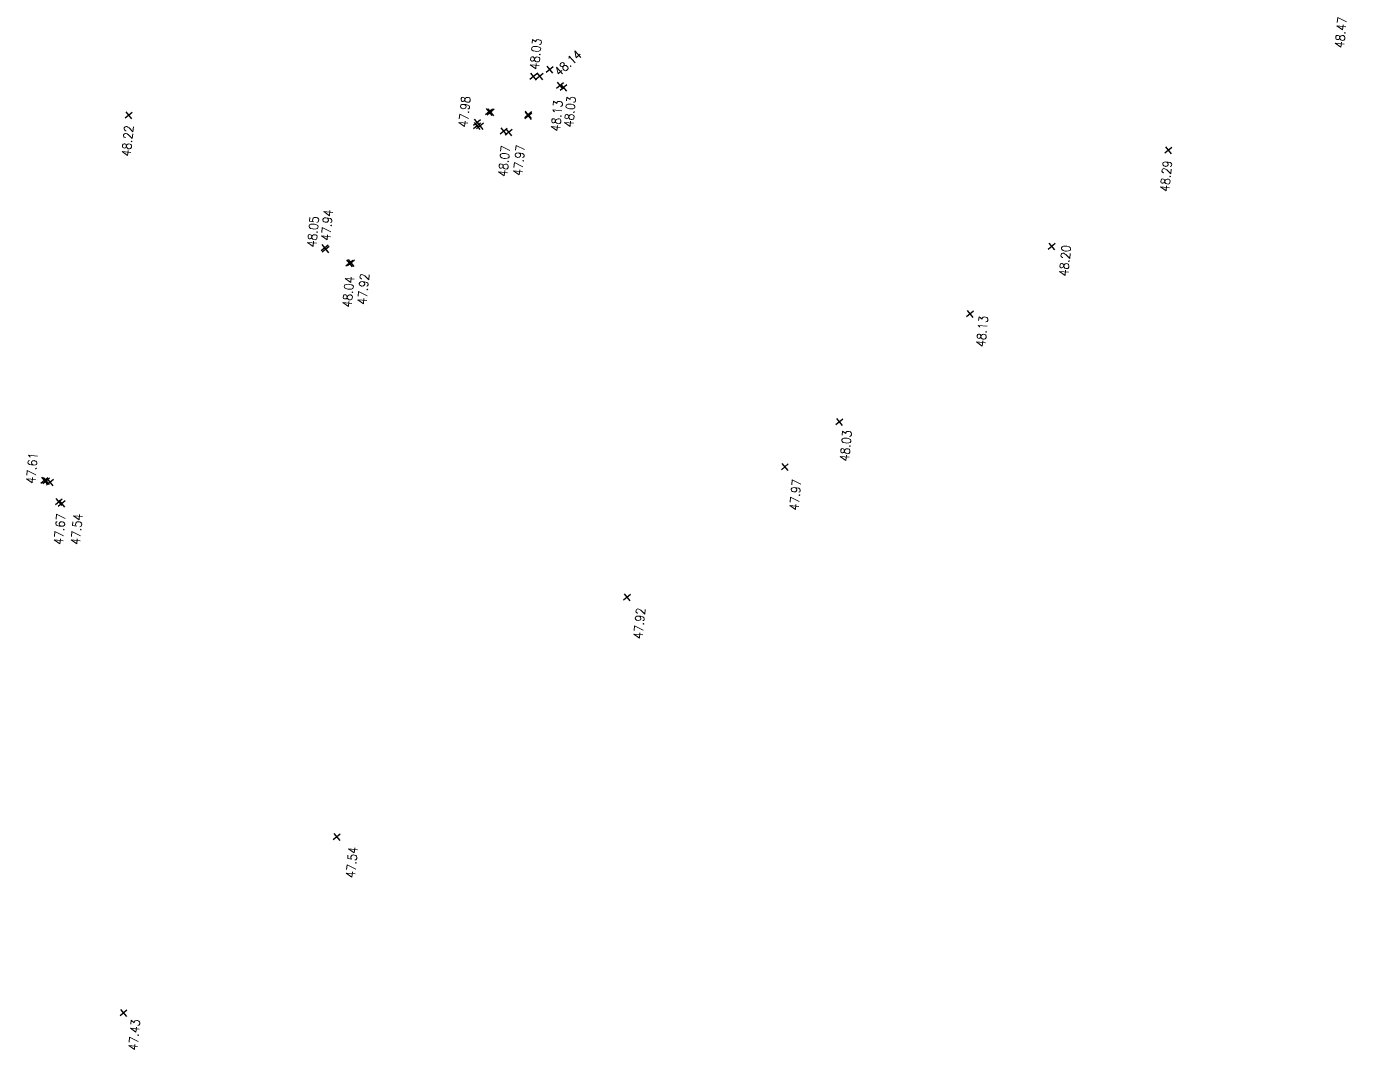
# Model space of a CAD drawing. Header units: metres. Extents: x 815 to 1022, y 915 to 1121.
# Drawn here: x 917.6 to 976.3, y 934.7 to 980.1 of the extents above; entities that cross this region are included whole.
import ezdxf
from ezdxf.enums import TextEntityAlignment as Align

# ---------------------------------------------------------------- set-up
doc = ezdxf.new("R2010")
doc.units = ezdxf.units.M
doc.header["$LTSCALE"] = 2
doc.header["$PDMODE"] = 35
doc.header["$PDSIZE"] = 0.002
for name, color, linetype in [('__TOPO', 7, 'Continuous'), ('CURB', 5, 'Continuous'), ('ELEV', 1, 'Continuous'), ('GUTTER', 7, 'Continuous'), ('NAME', 7, 'Continuous'), ('NOTE', 2, 'Continuous')]:
    doc.layers.add(name, color=color, linetype=linetype)
doc.styles.add('ROMANS', font='ROMANS.SHX')

# ---------------------------------------------------------------- blocks, each defined once
blk = doc.blocks.new('CROSS-UNDERHILL')
at = {"color": 1}
for p, q in [((0.001, 0), (-0.001, 0)), ((0, 0.001), (0, -0.001))]:
    blk.add_line(p, q, dxfattribs=at)
blk = doc.blocks.new('Point-Underhill')
at = {"lineweight": 0}
blk.add_point((0, 0), dxfattribs=at)
at = {"layer": '__TOPO'}
blk.add_point((0, 0), dxfattribs=at)
at = {"lineweight": 0}
blk.add_blockref('CROSS-UNDERHILL', (0, 0), dxfattribs=at)
at = {"layer": 'ELEV', "lineweight": 0, "style": 'ROMANS', "width": 0.9}
for tag, p in [('ELEV2', (-0.00106, 0.00325)), ('ELEV', (0.00114, 0.00112))]:
    blk.add_attdef(tag, text='', height=0.002, rotation=45, dxfattribs=at).set_placement(p, align=Align.MIDDLE_LEFT)
at = {"layer": 'NAME', "lineweight": 0, "style": 'ROMANS', "width": 0.9}
blk.add_attdef('NAME', text='', height=0.002, dxfattribs=at).set_placement((-0.00267, 0.00004), align=Align.MIDDLE_RIGHT)
at = {"layer": 'NOTE', "lineweight": 0, "style": 'ROMANS', "width": 0.9}
for tag, p in [('NOTE', (-0.00047, -0.00269)), ('NOTE2', (-0.00047, -0.00595))]:
    blk.add_attdef(tag, text='', height=0.002, dxfattribs=at).set_placement(p, align=Align.TOP_CENTER)

msp = doc.modelspace()

# ---------------------------------------------------------------- block references
at = {"layer": 'CURB'}
ref = msp.add_blockref('Point-Underhill', (940.861, 978.171, 48.14), dxfattribs=dict(at, xscale=200, yscale=200, zscale=0.8000000000000007, rotation=39.54500000000004))
ref.add_attrib('ELEV', '48.14', dxfattribs={"layer": 'ELEV', "lineweight": 0, "height": 0.4, "rotation": 41.74917, "style": 'ROMANS', "width": 0.9}).set_placement((941.156, 978.005), align=Align.MIDDLE_LEFT)
at = {"layer": 'CURB', "zscale": 0.8000000000000007}
for p, xscale, yscale, rotation in [((940.415, 977.877, 48.14), 200, 200, 39.54500000000004), ((938.241, 976.286, 48.08), 200.0000000000001, 200.0000000000001, 39.54500000000002), ((939.909, 976.154, 48.07), 200, 200, 39.54500000000004), ((939.909, 976.183, 48.07), 200, 200, 39.54500000000004), ((937.637, 975.672, 48.1), 200, 200, 39.54500000000004), ((937.771, 975.668, 48.08), 200.0000000000001, 200.0000000000001, 39.54500000000002), ((918.5, 959.907, 47.7), 200.0000000000001, 200.0000000000001, 39.54500000000002), ((918.675, 959.855, 47.69), 200.0000000000001, 200.0000000000001, 39.54500000000002)]:
    msp.add_blockref('Point-Underhill', p, dxfattribs=dict(at, xscale=xscale, yscale=yscale, rotation=rotation))
at = {"layer": 'CURB'}
ref = msp.add_blockref('Point-Underhill', (941.319, 977.462, 48.13), dxfattribs=dict(at, xscale=200, yscale=200, zscale=0.8000000000000007, rotation=39.54500000000004))
ref.add_attrib('ELEV', '48.13', dxfattribs={"layer": 'ELEV', "lineweight": 0, "height": 0.4, "rotation": 84.545, "style": 'ROMANS', "width": 0.9}).set_placement((941.113, 975.432), align=Align.MIDDLE_LEFT)
ref = msp.add_blockref('Point-Underhill', (938.822, 975.432, 48.07), dxfattribs=dict(at, xscale=200.0000000000001, yscale=200.0000000000001, zscale=0.8000000000000007, rotation=39.54500000000002))
ref.add_attrib('ELEV', '48.07', dxfattribs={"layer": 'ELEV', "lineweight": 0, "height": 0.4, "rotation": 84.545, "style": 'ROMANS', "width": 0.9}).set_placement((938.777, 973.42), align=Align.MIDDLE_LEFT)
ref = msp.add_blockref('Point-Underhill', (930.915, 970.2, 48.05), dxfattribs=dict(at, xscale=200.0000000000001, yscale=200.0000000000001, zscale=0.8000000000000007, rotation=39.54500000000002))
ref.add_attrib('ELEV', '48.05', dxfattribs={"layer": 'ELEV', "lineweight": 0, "height": 0.4, "rotation": 84.545, "style": 'ROMANS', "width": 0.9}).set_placement((930.288, 970.283), align=Align.MIDDLE_LEFT)
ref = msp.add_blockref('Point-Underhill', (931.96, 969.58, 48.04), dxfattribs=dict(at, xscale=200.0000000000001, yscale=200.0000000000001, zscale=0.8000000000000007, rotation=39.54500000000002))
ref.add_attrib('ELEV', '48.04', dxfattribs={"layer": 'ELEV', "lineweight": 0, "height": 0.4, "rotation": 84.545, "style": 'ROMANS', "width": 0.9}).set_placement((931.855, 967.614), align=Align.MIDDLE_LEFT)
ref = msp.add_blockref('Point-Underhill', (919.063, 958.973, 47.67), dxfattribs=dict(at, xscale=200.0000000000001, yscale=200.0000000000001, zscale=0.8000000000000007, rotation=39.54500000000002))
ref.add_attrib('ELEV', '47.67', dxfattribs={"layer": 'ELEV', "lineweight": 0, "height": 0.4, "rotation": 84.545, "style": 'ROMANS', "width": 0.9}).set_placement((919.037, 957.075), align=Align.MIDDLE_LEFT)
at = {"layer": 'GUTTER'}
ref = msp.add_blockref('Point-Underhill', (976.021, 980.94, 48.47), dxfattribs=dict(at, xscale=200, yscale=200, zscale=0.8000000000000007, rotation=39.54500000000004))
ref.add_attrib('ELEV', '48.47', dxfattribs={"layer": 'ELEV', "lineweight": 0, "height": 0.4, "rotation": 84.545, "style": 'ROMANS', "width": 0.9}).set_placement((975.938, 979.131), align=Align.MIDDLE_LEFT)
ref = msp.add_blockref('Point-Underhill', (940.143, 977.858, 48.03), dxfattribs=dict(at, xscale=200.0000000000001, yscale=200.0000000000001, zscale=0.8000000000000007, rotation=39.54500000000002))
ref.add_attrib('ELEV', '48.03', dxfattribs={"layer": 'ELEV', "lineweight": 0, "height": 0.4, "rotation": 84.545, "style": 'ROMANS', "width": 0.9}).set_placement((940.176, 978.176), align=Align.MIDDLE_LEFT)
ref = msp.add_blockref('Point-Underhill', (941.477, 977.37, 48.03), dxfattribs=dict(at, xscale=200, yscale=200, zscale=0.8000000000000007, rotation=39.54500000000004))
ref.add_attrib('ELEV', '48.03', dxfattribs={"layer": 'ELEV', "lineweight": 0, "height": 0.4, "rotation": 84.545, "style": 'ROMANS', "width": 0.9}).set_placement((941.699, 975.617), align=Align.MIDDLE_LEFT)
ref = msp.add_blockref('Point-Underhill', (937.642, 975.818, 47.98), dxfattribs=dict(at, xscale=200, yscale=200, zscale=0.8000000000000007, rotation=39.54500000000004))
ref.add_attrib('ELEV', '47.98', dxfattribs={"layer": 'ELEV', "lineweight": 0, "height": 0.4, "rotation": 84.545, "style": 'ROMANS', "width": 0.9}).set_placement((937.013, 975.615), align=Align.MIDDLE_LEFT)
at = {"layer": 'GUTTER', "zscale": 0.8000000000000007}
for p, xscale, yscale, rotation in [((938.17, 976.299, 47.99), 200, 200, 39.54500000000004), ((939.92, 976.114, 47.98), 200.0000000000001, 200.0000000000001, 39.54500000000002)]:
    msp.add_blockref('Point-Underhill', p, dxfattribs=dict(at, xscale=xscale, yscale=yscale, rotation=rotation))
at = {"layer": 'GUTTER'}
ref = msp.add_blockref('Point-Underhill', (922.16, 976.143, 48.22), dxfattribs=dict(at, xscale=200.0000000000001, yscale=200.0000000000001, zscale=0.8000000000000007, rotation=39.54500000000002))
ref.add_attrib('ELEV', '48.22', dxfattribs={"layer": 'ELEV', "lineweight": 0, "height": 0.4, "rotation": 84.545, "style": 'ROMANS', "width": 0.9}).set_placement((922.049, 974.317), align=Align.MIDDLE_LEFT)
ref = msp.add_blockref('Point-Underhill', (939.04, 975.394, 47.97), dxfattribs=dict(at, xscale=200.0000000000001, yscale=200.0000000000001, zscale=0.8000000000000007, rotation=39.54500000000002))
ref.add_attrib('ELEV', '47.97', dxfattribs={"layer": 'ELEV', "lineweight": 0, "height": 0.4, "rotation": 84.545, "style": 'ROMANS', "width": 0.9}).set_placement((939.44, 973.459), align=Align.MIDDLE_LEFT)
ref = msp.add_blockref('Point-Underhill', (968.338, 974.597, 48.29), dxfattribs=dict(at, xscale=200, yscale=200, zscale=0.8000000000000007, rotation=39.54500000000004))
ref.add_attrib('ELEV', '48.29', dxfattribs={"layer": 'ELEV', "lineweight": 0, "height": 0.4, "rotation": 84.545, "style": 'ROMANS', "width": 0.9}).set_placement((968.174, 972.753), align=Align.MIDDLE_LEFT)
ref = msp.add_blockref('Point-Underhill', (930.875, 970.258, 47.94), dxfattribs=dict(at, xscale=200.0000000000001, yscale=200.0000000000001, zscale=0.8000000000000007, rotation=39.54500000000002))
ref.add_attrib('ELEV', '47.94', dxfattribs={"layer": 'ELEV', "lineweight": 0, "height": 0.4, "rotation": 84.545, "style": 'ROMANS', "width": 0.9}).set_placement((930.907, 970.576), align=Align.MIDDLE_LEFT)
ref = msp.add_blockref('Point-Underhill', (963.162, 970.323, 48.2), dxfattribs=dict(at, xscale=200.0000000000001, yscale=200.0000000000001, zscale=0.8000000000000007, rotation=39.54500000000002))
ref.add_attrib('ELEV', '48.20', dxfattribs={"layer": 'ELEV', "lineweight": 0, "height": 0.4, "rotation": 84.545, "style": 'ROMANS', "width": 0.9}).set_placement((963.683, 968.998), align=Align.MIDDLE_LEFT)
ref = msp.add_blockref('Point-Underhill', (932.04, 969.592, 47.92), dxfattribs=dict(at, xscale=200.0000000000001, yscale=200.0000000000001, zscale=0.8000000000000007, rotation=39.54500000000002))
ref.add_attrib('ELEV', '47.92', dxfattribs={"layer": 'ELEV', "lineweight": 0, "height": 0.4, "rotation": 84.545, "style": 'ROMANS', "width": 0.9}).set_placement((932.519, 967.742), align=Align.MIDDLE_LEFT)
ref = msp.add_blockref('Point-Underhill', (959.536, 967.329, 48.13), dxfattribs=dict(at, xscale=200.0000000000001, yscale=200.0000000000001, zscale=0.8000000000000007, rotation=39.54500000000002))
ref.add_attrib('ELEV', '48.13', dxfattribs={"layer": 'ELEV', "lineweight": 0, "height": 0.4, "rotation": 84.545, "style": 'ROMANS', "width": 0.9}).set_placement((960.006, 965.863), align=Align.MIDDLE_LEFT)
ref = msp.add_blockref('Point-Underhill', (953.728, 962.533, 48.03), dxfattribs=dict(at, xscale=200, yscale=200, zscale=0.8000000000000007, rotation=39.54500000000004))
ref.add_attrib('ELEV', '48.03', dxfattribs={"layer": 'ELEV', "lineweight": 0, "height": 0.4, "rotation": 84.545, "style": 'ROMANS', "width": 0.9}).set_placement((953.95, 960.78), align=Align.MIDDLE_LEFT)
ref = msp.add_blockref('Point-Underhill', (918.416, 959.924, 47.61), dxfattribs=dict(at, xscale=200.0000000000001, yscale=200.0000000000001, zscale=0.8000000000000007, rotation=39.54500000000002))
ref.add_attrib('ELEV', '47.61', dxfattribs={"layer": 'ELEV', "lineweight": 0, "height": 0.4, "rotation": 84.545, "style": 'ROMANS', "width": 0.9}).set_placement((917.803, 959.79), align=Align.MIDDLE_LEFT)
ref = msp.add_blockref('Point-Underhill', (951.308, 960.536, 47.97), dxfattribs=dict(at, xscale=200.0000000000001, yscale=200.0000000000001, zscale=0.8000000000000007, rotation=39.54500000000002))
ref.add_attrib('ELEV', '47.97', dxfattribs={"layer": 'ELEV', "lineweight": 0, "height": 0.4, "rotation": 84.545, "style": 'ROMANS', "width": 0.9}).set_placement((951.708, 958.6), align=Align.MIDDLE_LEFT)
ref = msp.add_blockref('Point-Underhill', (919.19, 958.903, 47.54), dxfattribs=dict(at, xscale=200.0000000000001, yscale=200.0000000000001, zscale=0.8000000000000007, rotation=39.54500000000002))
ref.add_attrib('ELEV', '47.54', dxfattribs={"layer": 'ELEV', "lineweight": 0, "height": 0.4, "rotation": 84.545, "style": 'ROMANS', "width": 0.9}).set_placement((919.791, 957.075), align=Align.MIDDLE_LEFT)
ref = msp.add_blockref('Point-Underhill', (944.301, 954.742, 47.92), dxfattribs=dict(at, xscale=200.0000000000001, yscale=200.0000000000001, zscale=0.8000000000000007, rotation=39.54500000000002))
ref.add_attrib('ELEV', '47.92', dxfattribs={"layer": 'ELEV', "lineweight": 0, "height": 0.4, "rotation": 84.545, "style": 'ROMANS', "width": 0.9}).set_placement((944.78, 952.892), align=Align.MIDDLE_LEFT)
ref = msp.add_blockref('Point-Underhill', (931.409, 944.105, 47.54), dxfattribs=dict(at, xscale=200.0000000000001, yscale=200.0000000000001, zscale=0.8000000000000007, rotation=39.54500000000002))
ref.add_attrib('ELEV', '47.54', dxfattribs={"layer": 'ELEV', "lineweight": 0, "height": 0.4, "rotation": 84.545, "style": 'ROMANS', "width": 0.9}).set_placement((932.01, 942.277), align=Align.MIDDLE_LEFT)
ref = msp.add_blockref('Point-Underhill', (921.936, 936.28, 47.43), dxfattribs=dict(at, xscale=200.0000000000001, yscale=200.0000000000001, zscale=0.8000000000000007, rotation=39.54500000000002))
ref.add_attrib('ELEV', '47.43', dxfattribs={"layer": 'ELEV', "lineweight": 0, "height": 0.4, "rotation": 84.545, "style": 'ROMANS', "width": 0.9}).set_placement((922.346, 934.62), align=Align.MIDDLE_LEFT)

doc.saveas('drawing.dxf')
